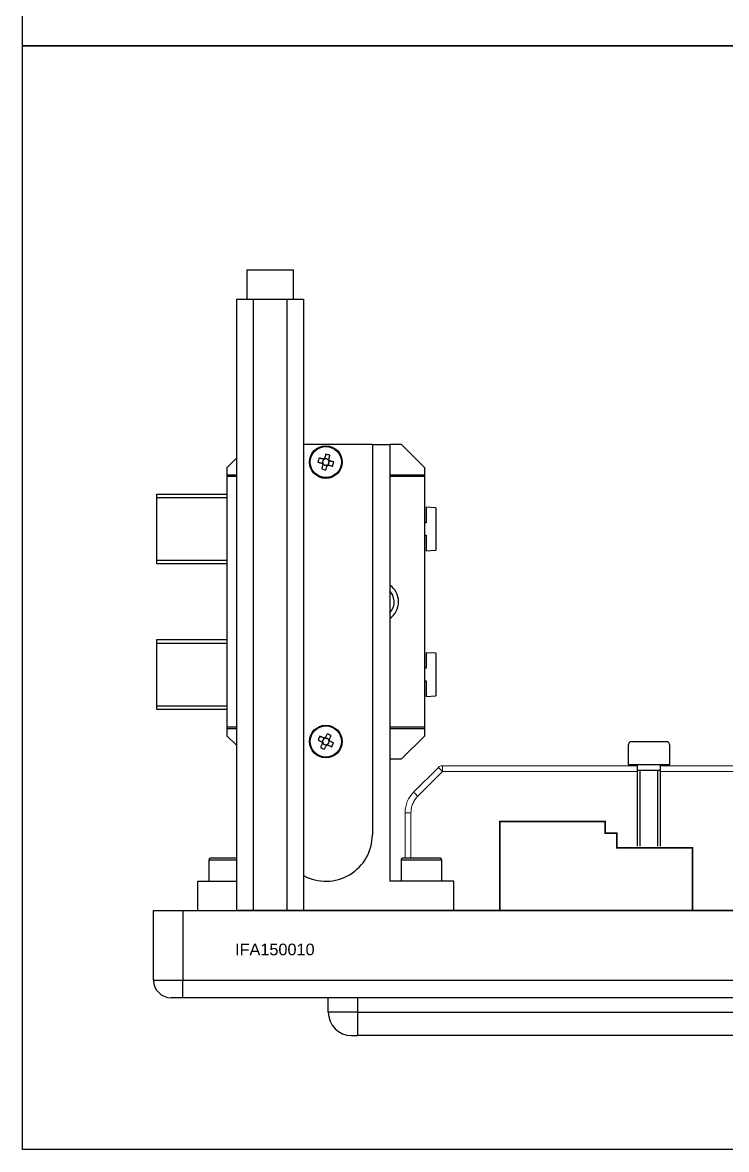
# Model space of a CAD drawing. Extents: x -2364 to 9601, y -871 to 1549.
# Drawn here: x 7096.4 to 7217.4, y -467.6 to -274.1 of the extents above; entities that cross this region are included whole.
import ezdxf

# ---------------------------------------------------------------- set-up
doc = ezdxf.new("R2010")
doc.units = 0
doc.layers.get('0').update_dxf_attribs({"linetype": 'CONTINUOUS'})
doc.layers.add('IPC', color=150, linetype='CONTINUOUS')

msp = doc.modelspace()

# ---------------------------------------------------------------- linework, layer by layer
at = {"color": 7, "linetype": 'Continuous'}
for p, q in [((7134.95572, -316.53932), (7134.95572, -321.53932)), ((7134.95572, -316.53932), (7136.95572, -316.53932)), ((7136.95572, -316.53932), (7142.95572, -316.53932)), ((7142.95572, -321.53932), (7142.95572, -316.53932)), ((7133.18221, -321.53932), (7133.18221, -426.53932)), ((7133.18221, -321.53932), (7136.06897, -321.53932)), ((7136.06897, -321.53932), (7141.84247, -321.53932)), ((7136.06897, -321.53932), (7136.06897, -426.53932)), ((7141.84247, -321.53932), (7141.84247, -426.53932)), ((7141.84247, -321.53932), (7144.72922, -321.53932)), ((7144.72922, -321.53932), (7144.72922, -426.53932)), ((7156.53571, -346.53932), (7144.72922, -346.53932)), ((7156.53571, -346.53932), (7156.53571, -413.53932)), ((7156.53571, -346.53932), (7159.53572, -346.53932)), ((7159.53572, -346.53932), (7159.53572, -421.53932)), ((7161.53571, -346.53932), (7159.53572, -346.53932)), ((7165.53572, -350.53932), (7161.53571, -346.53932)), ((7133.18221, -348.89283), (7131.53572, -350.53932)), ((7147.98049, -349.56883), (7147.92897, -349.7561)), ((7148.03901, -349.94971), (7148.22627, -350.00125)), ((7148.12532, -349.04262), (7148.07379, -349.22988)), ((7148.50621, -348.9841), (7148.31894, -348.93257)), ((7148.56523, -350.09454), (7148.75249, -350.14607)), ((7149.03241, -349.12892), (7148.84516, -349.07739)), ((7148.94612, -350.03602), (7148.99765, -349.84877)), ((7149.09093, -349.50981), (7149.14247, -349.32255)), ((7131.53572, -350.53932), (7131.53572, -351.78932)), ((7133.18221, -351.78932), (7131.53572, -351.78932)), ((7131.53572, -351.78932), (7131.53572, -352.03932)), ((7131.53572, -352.03932), (7131.53572, -395.03932)), ((7133.18221, -352.03932), (7131.53572, -352.03932)), ((7165.53572, -351.78932), (7159.53572, -351.78932)), ((7165.53572, -352.03932), (7159.53572, -352.03932)), ((7165.53572, -351.78932), (7165.53572, -350.53932)), ((7165.53572, -352.03932), (7165.53572, -351.78932)), ((7165.53572, -395.03932), (7165.53572, -352.03932)), ((7119.53571, -355.03932), (7131.53572, -355.03932)), ((7119.53571, -355.67932), (7119.53571, -355.03932)), ((7119.53571, -355.03932), (7121.45571, -355.03932)), ((7119.53571, -355.67932), (7119.53571, -355.03932)), ((7119.53571, -366.39932), (7119.53571, -355.67932)), ((7119.53571, -366.39932), (7119.53571, -355.67932)), ((7131.53572, -355.67932), (7119.53571, -355.67932)), ((7121.45571, -355.67932), (7119.53571, -355.67932)), ((7167.43572, -357.38075), (7165.77471, -357.2937)), ((7165.77471, -357.2937), (7165.77471, -359.95982)), ((7167.43572, -357.38075), (7167.43572, -364.69789)), ((7165.77471, -359.95982), (7165.53572, -359.95982)), ((7165.53572, -362.11882), (7165.77471, -362.11882)), ((7165.77471, -362.11882), (7165.77471, -364.78494)), ((7165.77471, -364.78494), (7167.43572, -364.69789)), ((7119.53571, -366.39932), (7131.53572, -366.39932)), ((7119.53571, -367.03932), (7119.53571, -366.39932)), ((7119.53571, -367.03932), (7119.53571, -366.39932)), ((7119.53571, -366.39932), (7121.45571, -366.39932)), ((7131.53572, -367.03932), (7119.53571, -367.03932)), ((7121.45571, -367.03932), (7119.53571, -367.03932)), ((7119.53571, -380.03932), (7131.53572, -380.03932)), ((7119.53571, -380.67932), (7119.53571, -380.03932)), ((7119.53571, -380.03932), (7121.45571, -380.03932)), ((7119.53571, -380.67932), (7119.53571, -380.03932)), ((7131.53572, -380.67932), (7119.53571, -380.67932)), ((7119.53571, -391.39932), (7119.53571, -380.67932)), ((7119.53571, -391.39932), (7119.53571, -380.67932)), ((7121.45571, -380.67932), (7119.53571, -380.67932)), ((7167.43572, -382.38075), (7165.77471, -382.2937)), ((7165.77471, -382.2937), (7165.77471, -384.95982)), ((7167.43572, -382.38075), (7167.43572, -389.69789)), ((7165.77471, -384.95982), (7165.53572, -384.95982)), ((7165.53572, -387.11882), (7165.77471, -387.11882)), ((7165.77471, -387.11882), (7165.77471, -389.78494)), ((7165.77471, -389.78494), (7167.43572, -389.69789)), ((7119.53571, -391.39932), (7131.53572, -391.39932)), ((7119.53571, -392.03932), (7119.53571, -391.39932)), ((7119.53571, -392.03932), (7119.53571, -391.39932)), ((7119.53571, -391.39932), (7121.45571, -391.39932)), ((7131.53572, -392.03932), (7119.53571, -392.03932)), ((7121.45571, -392.03932), (7119.53571, -392.03932)), ((7131.53572, -395.03932), (7133.18221, -395.03932)), ((7131.53572, -395.03932), (7131.53572, -395.28932)), ((7131.53572, -395.28932), (7133.18221, -395.28932)), ((7131.53572, -395.28932), (7131.53572, -396.53932)), ((7131.53572, -396.53932), (7133.18221, -398.18582)), ((7159.53572, -395.03932), (7165.53572, -395.03932)), ((7159.53572, -395.28932), (7165.53572, -395.28932)), ((7161.53571, -400.53932), (7165.53572, -396.53932)), ((7165.53572, -395.28932), (7165.53572, -395.03932)), ((7165.53572, -396.53932), (7165.53572, -395.28932)), ((7147.98517, -397.46161), (7147.89861, -397.63548)), ((7147.96942, -397.84664), (7148.14329, -397.93319)), ((7148.22839, -396.97302), (7148.14184, -397.14689)), ((7148.61342, -396.98878), (7148.43955, -396.90222)), ((7148.458, -398.08986), (7148.63187, -398.17642)), ((7148.84303, -398.10562), (7148.92959, -397.93175)), ((7149.10201, -397.232), (7148.92815, -397.14545)), ((7149.08626, -397.61703), (7149.17281, -397.44316)), ((7159.53572, -400.53932), (7161.53571, -400.53932)), ((7128.45571, -417.93932), (7128.45571, -421.53932)), ((7133.18221, -417.93932), (7128.45571, -417.93932)), ((7128.85572, -417.53932), (7133.18221, -417.53932)), ((7168.45572, -417.93932), (7161.45572, -417.93932)), ((7161.45572, -417.93932), (7161.45572, -421.53932)), ((7161.85571, -417.53932), (7168.05571, -417.53932)), ((7168.45572, -421.53932), (7168.45572, -417.93932)), ((7126.53571, -426.53932), (7126.53571, -421.53932)), ((7126.53571, -421.53932), (7133.18221, -421.53932)), ((7170.53571, -421.53932), (7159.53572, -421.53932)), ((7170.53571, -426.53932), (7170.53571, -421.53932)), ((7118.95571, -426.53932), (7123.95571, -426.53932)), ((7118.95571, -438.53932), (7118.95571, -426.53932)), ((7123.95571, -426.53932), (7468.95571, -426.53932)), ((7123.95571, -426.53932), (7123.95571, -438.53932)), ((7126.53571, -426.53932), (7126.53571, -426.48932)), ((7133.18221, -426.48932), (7133.18221, -426.53932)), ((7133.45572, -426.48932), (7483.95571, -426.48932)), ((7133.45572, -426.53932), (7133.45572, -426.48932)), ((7118.95571, -438.53932), (7123.95571, -438.53932)), ((7123.95571, -438.53932), (7583.95572, -438.53932)), ((7123.95571, -441.53932), (7123.95571, -438.53932)), ((7123.95571, -441.53932), (7121.95572, -441.53932)), ((7583.95572, -441.53932), (7123.95571, -441.53932)), ((7148.95571, -444.03932), (7148.95571, -441.53932)), ((7153.95571, -441.53932), (7153.95571, -444.03932)), ((7153.95571, -444.03932), (7148.95571, -444.03932)), ((7153.95571, -444.03932), (7553.95572, -444.03932)), ((7153.95571, -444.03932), (7153.95571, -448.03932)), ((7152.95571, -448.03932), (7153.95571, -448.03932)), ((7553.95572, -448.03932), (7153.95571, -448.03932))]:
    msp.add_line(p, q, dxfattribs=at)
for points in [[(7096.43881, -88.46375), (7613.767, -88.46375), (7613.767, -278.03387), (7096.43881, -278.03387)], [(7096.43881, -278.03387), (7613.767, -278.03387), (7613.767, -467.604), (7096.43881, -467.604)]]:
    msp.add_lwpolyline(points, close=True)
for points in [[(7148.52561, -348.18164), (7148.50135, -348.26976), (7148.47699, -348.35831), (7148.4525, -348.44725), (7148.42793, -348.53654), (7148.40327, -348.62616), (7148.37853, -348.71606), (7148.35371, -348.80623), (7148.32884, -348.89663)], [(7149.04231, -349.09298), (7149.06719, -349.00259), (7149.092, -348.91241), (7149.11675, -348.82251), (7149.14141, -348.73289), (7149.16598, -348.6436), (7149.19045, -348.55467), (7149.21483, -348.46612), (7149.23908, -348.37799)], [(7147.17804, -349.54943), (7147.26616, -349.57368), (7147.3547, -349.59805), (7147.44363, -349.62253), (7147.53294, -349.6471), (7147.62255, -349.67176), (7147.71245, -349.69651), (7147.80262, -349.72132), (7147.89302, -349.7462)], [(7148.08938, -349.03273), (7147.99899, -349.00785), (7147.9088, -348.98303), (7147.81891, -348.95829), (7147.72929, -348.93363), (7147.63999, -348.90905), (7147.55106, -348.88458), (7147.46251, -348.86021), (7147.37439, -348.83596)], [(7148.02912, -349.98566), (7148.00425, -350.07605), (7147.97944, -350.16623), (7147.95468, -350.25613), (7147.93002, -350.34575), (7147.90545, -350.43505), (7147.88097, -350.52398), (7147.85661, -350.61253), (7147.83235, -350.70065)], [(7147.89302, -349.7462), (7147.89647, -349.74715), (7147.89991, -349.7481), (7147.90336, -349.74905), (7147.90682, -349.75), (7147.91027, -349.75095), (7147.91374, -349.7519), (7147.91721, -349.75286), (7147.92069, -349.75382), (7147.92418, -349.75478), (7147.92767, -349.75574), (7147.93118, -349.7567), (7147.93469, -349.75767), (7147.93821, -349.75864), (7147.94174, -349.75961), (7147.94528, -349.76058), (7147.94882, -349.76156), (7147.95238, -349.76254), (7147.95595, -349.76352), (7147.95953, -349.7645), (7147.96311, -349.76549), (7147.96671, -349.76648), (7147.97032, -349.76748), (7147.97394, -349.76847), (7147.97758, -349.76947), (7147.98122, -349.77048), (7147.98488, -349.77148), (7147.98855, -349.77249), (7147.99223, -349.7735), (7147.99593, -349.77452), (7147.99964, -349.77554), (7148.00336, -349.77657), (7148.00709, -349.7776), (7148.01084, -349.77863), (7148.01461, -349.77966), (7148.01839, -349.7807), (7148.02218, -349.78175), (7148.02597, -349.78279), (7148.02978, -349.78384), (7148.03359, -349.78489), (7148.0374, -349.78594)], [(7148.07378, -349.22988), (7148.02695, -349.30657), (7147.99516, -349.39056), (7147.9795, -349.47898), (7147.9805, -349.56884)], [(7148.06886, -349.84128), (7148.06781, -349.84509), (7148.06676, -349.8489), (7148.06571, -349.85271), (7148.06466, -349.85651), (7148.06362, -349.8603), (7148.06258, -349.86408), (7148.06154, -349.86784), (7148.06051, -349.87159), (7148.05948, -349.87533), (7148.05846, -349.87905), (7148.05744, -349.88276), (7148.05642, -349.88646), (7148.05541, -349.89014), (7148.0544, -349.89381), (7148.05339, -349.89747), (7148.05239, -349.90111), (7148.05139, -349.90474), (7148.05039, -349.90837), (7148.0494, -349.91197), (7148.04841, -349.91557), (7148.04742, -349.91916), (7148.04644, -349.92274), (7148.04546, -349.9263), (7148.04448, -349.92986), (7148.04351, -349.93341), (7148.04253, -349.93695), (7148.04156, -349.94047), (7148.04059, -349.94399), (7148.03963, -349.9475), (7148.03866, -349.95101), (7148.0377, -349.9545), (7148.03674, -349.95799), (7148.03578, -349.96147), (7148.03483, -349.96494), (7148.03387, -349.9684), (7148.03292, -349.97186), (7148.03197, -349.97532), (7148.03102, -349.97877), (7148.03007, -349.98221), (7148.02912, -349.98566)], [(7148.23375, -349.07246), (7148.22994, -349.07141), (7148.22613, -349.07036), (7148.22233, -349.06932), (7148.21853, -349.06827), (7148.21474, -349.06723), (7148.21096, -349.06619), (7148.2072, -349.06515), (7148.20345, -349.06412), (7148.19971, -349.06309), (7148.19599, -349.06207), (7148.19228, -349.06105), (7148.18858, -349.06003), (7148.1849, -349.05902), (7148.18123, -349.05801), (7148.17757, -349.057), (7148.17393, -349.056), (7148.1703, -349.055), (7148.16668, -349.054), (7148.16307, -349.05301), (7148.15947, -349.05202), (7148.15588, -349.05103), (7148.1523, -349.05004), (7148.14873, -349.04906), (7148.14518, -349.04808), (7148.14163, -349.04711), (7148.13809, -349.04613), (7148.13456, -349.04516), (7148.13104, -349.04419), (7148.12753, -349.04323), (7148.12403, -349.04226), (7148.12053, -349.0413), (7148.11704, -349.04034), (7148.11357, -349.03938), (7148.11009, -349.03843), (7148.10663, -349.03747), (7148.10317, -349.03652), (7148.09972, -349.03557), (7148.09627, -349.03462), (7148.09282, -349.03367), (7148.08938, -349.03273)], [(7148.22627, -350.00125), (7148.30296, -350.04809), (7148.38695, -350.07988), (7148.47537, -350.09554), (7148.56523, -350.09454)], [(7148.32884, -348.89663), (7148.32789, -348.90007), (7148.32694, -348.90352), (7148.32599, -348.90697), (7148.32504, -348.91043), (7148.32408, -348.91389), (7148.32313, -348.91735), (7148.32217, -348.92083), (7148.32121, -348.92431), (7148.32025, -348.92779), (7148.31929, -348.93129), (7148.31833, -348.93479), (7148.31736, -348.9383), (7148.31639, -348.94182), (7148.31542, -348.94535), (7148.31445, -348.94889), (7148.31347, -348.95244), (7148.31249, -348.95599), (7148.31151, -348.95956), (7148.31053, -348.96314), (7148.30954, -348.96673), (7148.30855, -348.97032), (7148.30756, -348.97393), (7148.30656, -348.97755), (7148.30557, -348.98119), (7148.30456, -348.98483), (7148.30356, -348.98849), (7148.30255, -348.99216), (7148.30154, -348.99584), (7148.30052, -348.99953), (7148.2995, -349.00324), (7148.29847, -349.00696), (7148.29745, -349.0107), (7148.29641, -349.01445), (7148.29538, -349.01821), (7148.29434, -349.02199), (7148.29329, -349.02578), (7148.29225, -349.02958), (7148.2912, -349.03338), (7148.29015, -349.03719), (7148.2891, -349.041)], [(7148.84516, -349.07739), (7148.76847, -349.03055), (7148.68448, -348.99877), (7148.59606, -348.98311), (7148.5062, -348.9841)], [(7148.54583, -350.897), (7148.57007, -350.80888), (7148.59445, -350.72033), (7148.61892, -350.6314), (7148.64349, -350.5421), (7148.66815, -350.45249), (7148.6929, -350.36258), (7148.71771, -350.27241), (7148.7426, -350.18202)], [(7148.7426, -350.18202), (7148.74354, -350.17857), (7148.74449, -350.17512), (7148.74544, -350.17167), (7148.74639, -350.16822), (7148.74734, -350.16476), (7148.74829, -350.16129), (7148.74925, -350.15782), (7148.7502, -350.15434), (7148.75116, -350.15085), (7148.75212, -350.14735), (7148.75309, -350.14385), (7148.75405, -350.14034), (7148.75502, -350.13682), (7148.756, -350.13329), (7148.75697, -350.12975), (7148.75795, -350.12621), (7148.75893, -350.12265), (7148.75991, -350.11908), (7148.76089, -350.1155), (7148.76188, -350.11192), (7148.76287, -350.10832), (7148.76387, -350.10471), (7148.76487, -350.10109), (7148.76587, -350.09746), (7148.76687, -350.09381), (7148.76788, -350.09016), (7148.76889, -350.08649), (7148.7699, -350.08281), (7148.77092, -350.07911), (7148.77194, -350.0754), (7148.77296, -350.07168), (7148.77399, -350.06795), (7148.77502, -350.0642), (7148.77606, -350.06043), (7148.7771, -350.05665), (7148.77814, -350.05286), (7148.77918, -350.04907), (7148.78023, -350.04526), (7148.78128, -350.04145), (7148.78232, -350.03764)], [(7148.83767, -350.00618), (7148.84148, -350.00723), (7148.84529, -350.00828), (7148.8491, -350.00933), (7148.8529, -350.01037), (7148.85669, -350.01142), (7148.86047, -350.01245), (7148.86424, -350.01349), (7148.86799, -350.01452), (7148.87173, -350.01555), (7148.87545, -350.01657), (7148.87916, -350.01759), (7148.88285, -350.01861), (7148.88653, -350.01962), (7148.8902, -350.02063), (7148.89386, -350.02164), (7148.8975, -350.02264), (7148.90113, -350.02364), (7148.90475, -350.02464), (7148.90836, -350.02563), (7148.91196, -350.02662), (7148.91555, -350.0276), (7148.91912, -350.02859), (7148.92269, -350.02957), (7148.92624, -350.03055), (7148.92979, -350.03152), (7148.93333, -350.0325), (7148.93685, -350.03347), (7148.94037, -350.03444), (7148.94389, -350.0354), (7148.94739, -350.03637), (7148.95088, -350.03733), (7148.95437, -350.03829), (7148.95785, -350.03925), (7148.96133, -350.04021), (7148.96479, -350.04116), (7148.96825, -350.04211), (7148.97171, -350.04307), (7148.97516, -350.04402), (7148.97861, -350.04497), (7148.98206, -350.04592)], [(7148.98206, -350.04592), (7149.07245, -350.07079), (7149.16262, -350.0956), (7149.25253, -350.12035), (7149.34215, -350.14502), (7149.43143, -350.16959), (7149.52036, -350.19406), (7149.60892, -350.21843), (7149.69705, -350.24269)], [(7148.99765, -349.84876), (7149.04448, -349.77207), (7149.07627, -349.68809), (7149.09193, -349.59966), (7149.09093, -349.50981)], [(7149.00258, -349.23736), (7149.00363, -349.23355), (7149.00467, -349.22974), (7149.00572, -349.22593), (7149.00676, -349.22213), (7149.00781, -349.21834), (7149.00884, -349.21456), (7149.00988, -349.2108), (7149.01091, -349.20705), (7149.01194, -349.20331), (7149.01296, -349.19959), (7149.01398, -349.19588), (7149.015, -349.19219), (7149.01602, -349.1885), (7149.01703, -349.18484), (7149.01803, -349.18118), (7149.01904, -349.17753), (7149.02004, -349.1739), (7149.02103, -349.17028), (7149.02203, -349.16667), (7149.02302, -349.16307), (7149.02401, -349.15949), (7149.02499, -349.15591), (7149.02598, -349.15234), (7149.02696, -349.14879), (7149.02793, -349.14524), (7149.02891, -349.1417), (7149.02988, -349.13817), (7149.03085, -349.13466), (7149.03182, -349.13114), (7149.03278, -349.12764), (7149.03374, -349.12415), (7149.0347, -349.12066), (7149.03566, -349.11718), (7149.03661, -349.1137), (7149.03757, -349.11024), (7149.03852, -349.10678), (7149.03946, -349.10332), (7149.04041, -349.09987), (7149.04136, -349.09643), (7149.04231, -349.09298)], [(7149.17841, -349.33244), (7149.17496, -349.33149), (7149.17152, -349.33054), (7149.16806, -349.3296), (7149.16461, -349.32865), (7149.16115, -349.32769), (7149.15768, -349.32674), (7149.1542, -349.32578), (7149.15072, -349.32483), (7149.14723, -349.32387), (7149.14374, -349.3229), (7149.14024, -349.32194), (7149.13672, -349.32097), (7149.1332, -349.32001), (7149.12968, -349.31903), (7149.12614, -349.31806), (7149.12259, -349.31708), (7149.11903, -349.31611), (7149.11547, -349.31512), (7149.11189, -349.31414), (7149.10831, -349.31315), (7149.10471, -349.31216), (7149.1011, -349.31117), (7149.09748, -349.31017), (7149.09385, -349.30917), (7149.0902, -349.30817), (7149.08655, -349.30716), (7149.08288, -349.30615), (7149.0792, -349.30514), (7149.07551, -349.30412), (7149.0718, -349.3031), (7149.06808, -349.30208), (7149.06434, -349.30105), (7149.06059, -349.30002), (7149.05683, -349.29898), (7149.05305, -349.29794), (7149.04926, -349.2969), (7149.04546, -349.29585), (7149.04166, -349.2948), (7149.03785, -349.29376), (7149.03404, -349.29271)], [(7149.8934, -349.52921), (7149.80527, -349.50496), (7149.71673, -349.48059), (7149.62779, -349.45611), (7149.5385, -349.43154), (7149.44888, -349.40688), (7149.35897, -349.38214), (7149.2688, -349.35732), (7149.17841, -349.33244)], [(7160.28115, -373.38082), (7160.0385, -372.39976), (7159.53572, -371.65186)], [(7148.19503, -396.95641), (7148.11109, -396.91463), (7148.02737, -396.87295), (7147.9439, -396.83139), (7147.86069, -396.78997), (7147.77778, -396.7487), (7147.6952, -396.70759), (7147.61299, -396.66667), (7147.53116, -396.62593)], [(7148.78665, -396.20499), (7148.74592, -396.28682), (7148.70499, -396.36903), (7148.66388, -396.45161), (7148.62261, -396.53451), (7148.58119, -396.61772), (7148.53963, -396.7012), (7148.49795, -396.78492), (7148.45617, -396.86885)], [(7149.11863, -397.19863), (7149.16041, -397.1147), (7149.20209, -397.03098), (7149.24363, -396.9475), (7149.28506, -396.86429), (7149.32634, -396.78138), (7149.36745, -396.69881), (7149.40837, -396.61659), (7149.44911, -396.53477)], [(7147.20139, -397.28839), (7147.28321, -397.32912), (7147.36542, -397.37005), (7147.448, -397.41116), (7147.53091, -397.45243), (7147.61412, -397.49385), (7147.69759, -397.53541), (7147.78131, -397.57708), (7147.86525, -397.61887)], [(7147.95281, -397.88001), (7147.91102, -397.96394), (7147.86935, -398.04767), (7147.82779, -398.13115), (7147.78636, -398.21435), (7147.7451, -398.29726), (7147.70399, -398.37983), (7147.66305, -398.46205), (7147.62233, -398.54387)], [(7147.86525, -397.61887), (7147.86845, -397.62046), (7147.87165, -397.62205), (7147.87485, -397.62365), (7147.87806, -397.62524), (7147.88127, -397.62684), (7147.88449, -397.62845), (7147.88771, -397.63005), (7147.89094, -397.63166), (7147.89418, -397.63327), (7147.89743, -397.63489), (7147.90068, -397.63651), (7147.90394, -397.63813), (7147.90721, -397.63976), (7147.91048, -397.64139), (7147.91377, -397.64302), (7147.91706, -397.64466), (7147.92037, -397.64631), (7147.92368, -397.64795), (7147.927, -397.64961), (7147.93033, -397.65127), (7147.93367, -397.65293), (7147.93702, -397.6546), (7147.94038, -397.65627), (7147.94376, -397.65795), (7147.94714, -397.65963), (7147.95053, -397.66132), (7147.95394, -397.66302), (7147.95736, -397.66472), (7147.96079, -397.66643), (7147.96423, -397.66814), (7147.96769, -397.66986), (7147.97116, -397.67159), (7147.97464, -397.67332), (7147.97814, -397.67506), (7147.98164, -397.67681), (7147.98516, -397.67856), (7147.98869, -397.68032), (7147.99222, -397.68208), (7147.99576, -397.68384), (7147.9993, -397.6856)], [(7148.01953, -397.74596), (7148.01777, -397.7495), (7148.01601, -397.75303), (7148.01426, -397.75657), (7148.0125, -397.76009), (7148.01075, -397.76361), (7148.00901, -397.76712), (7148.00727, -397.77062), (7148.00554, -397.7741), (7148.00381, -397.77757), (7148.00209, -397.78102), (7148.00038, -397.78447), (7147.99867, -397.7879), (7147.99697, -397.79132), (7147.99527, -397.79472), (7147.99358, -397.79812), (7147.9919, -397.8015), (7147.99022, -397.80488), (7147.98855, -397.80824), (7147.98688, -397.81159), (7147.98522, -397.81493), (7147.98356, -397.81826), (7147.9819, -397.82158), (7147.98026, -397.82489), (7147.97861, -397.8282), (7147.97697, -397.83149), (7147.97534, -397.83477), (7147.9737, -397.83805), (7147.97208, -397.84132), (7147.97045, -397.84458), (7147.96883, -397.84783), (7147.96722, -397.85108), (7147.9656, -397.85431), (7147.96399, -397.85755), (7147.96239, -397.86077), (7147.96079, -397.86399), (7147.95919, -397.8672), (7147.95759, -397.87041), (7147.95599, -397.87361), (7147.9544, -397.87681), (7147.95281, -397.88001)], [(7148.14184, -397.14689), (7148.08115, -397.21316), (7148.03381, -397.28947), (7148.00145, -397.37324), (7147.98517, -397.46161)], [(7148.14329, -397.93319), (7148.20955, -397.99389), (7148.28586, -398.04122), (7148.36963, -398.07358), (7148.458, -398.08986)], [(7148.32908, -397.02315), (7148.32554, -397.02138), (7148.322, -397.01962), (7148.31847, -397.01786), (7148.31494, -397.01611), (7148.31142, -397.01436), (7148.30791, -397.01261), (7148.30442, -397.01087), (7148.30094, -397.00914), (7148.29747, -397.00741), (7148.29401, -397.00569), (7148.29057, -397.00397), (7148.28714, -397.00227), (7148.28372, -397.00056), (7148.28031, -396.99887), (7148.27692, -396.99718), (7148.27353, -396.99549), (7148.27016, -396.99382), (7148.2668, -396.99214), (7148.26345, -396.99047), (7148.26011, -396.98881), (7148.25678, -396.98715), (7148.25345, -396.9855), (7148.25014, -396.98385), (7148.24684, -396.98221), (7148.24355, -396.98057), (7148.24026, -396.97893), (7148.23699, -396.9773), (7148.23372, -396.97567), (7148.23046, -396.97405), (7148.2272, -396.97243), (7148.22396, -396.97082), (7148.22072, -396.9692), (7148.21749, -396.9676), (7148.21427, -396.96599), (7148.21105, -396.96439), (7148.20784, -396.96279), (7148.20463, -396.96119), (7148.20143, -396.9596), (7148.19822, -396.958), (7148.19503, -396.95641)], [(7148.28478, -398.87365), (7148.32551, -398.79183), (7148.36645, -398.70961), (7148.40755, -398.62704), (7148.44882, -398.54413), (7148.49025, -398.46092), (7148.53181, -398.37744), (7148.57347, -398.29372), (7148.61525, -398.20979)], [(7148.45617, -396.86885), (7148.45457, -396.87205), (7148.45298, -396.87525), (7148.45139, -396.87846), (7148.44979, -396.88167), (7148.44819, -396.88488), (7148.44659, -396.8881), (7148.44498, -396.89132), (7148.44337, -396.89455), (7148.44176, -396.89779), (7148.44014, -396.90104), (7148.43852, -396.90429), (7148.4369, -396.90755), (7148.43527, -396.91082), (7148.43364, -396.91409), (7148.432, -396.91738), (7148.43036, -396.92067), (7148.42872, -396.92397), (7148.42707, -396.92729), (7148.42542, -396.93061), (7148.42376, -396.93394), (7148.4221, -396.93728), (7148.42043, -396.94063), (7148.41875, -396.94399), (7148.41707, -396.94737), (7148.41539, -396.95075), (7148.4137, -396.95414), (7148.412, -396.95755), (7148.4103, -396.96097), (7148.4086, -396.9644), (7148.40688, -396.96784), (7148.40516, -396.9713), (7148.40344, -396.97477), (7148.40171, -396.97825), (7148.39997, -396.98174), (7148.39822, -396.98525), (7148.39647, -396.98877), (7148.39472, -396.9923), (7148.39296, -396.99583), (7148.3912, -396.99937), (7148.38944, -397.00291)], [(7148.92814, -397.14545), (7148.86188, -397.08475), (7148.78557, -397.03742), (7148.7018, -397.00506), (7148.61342, -396.98878)], [(7148.61525, -398.20979), (7148.61685, -398.20659), (7148.61844, -398.20339), (7148.62004, -398.20018), (7148.62163, -398.19698), (7148.62323, -398.19376), (7148.62483, -398.19055), (7148.62644, -398.18732), (7148.62805, -398.18409), (7148.62966, -398.18085), (7148.63128, -398.17761), (7148.6329, -398.17435), (7148.63452, -398.17109), (7148.63615, -398.16783), (7148.63778, -398.16455), (7148.63941, -398.16126), (7148.64105, -398.15797), (7148.6427, -398.15467), (7148.64434, -398.15136), (7148.646, -398.14804), (7148.64766, -398.1447), (7148.64932, -398.14136), (7148.65099, -398.13801), (7148.65266, -398.13465), (7148.65434, -398.13128), (7148.65602, -398.12789), (7148.65771, -398.1245), (7148.65941, -398.12109), (7148.66111, -398.11767), (7148.66282, -398.11424), (7148.66453, -398.1108), (7148.66625, -398.10735), (7148.66798, -398.10388), (7148.66971, -398.10039), (7148.67146, -398.0969), (7148.6732, -398.09339), (7148.67495, -398.08987), (7148.67671, -398.08635), (7148.67847, -398.08281), (7148.68023, -398.07927), (7148.682, -398.07573)], [(7148.74234, -398.0555), (7148.74588, -398.05726), (7148.74942, -398.05902), (7148.75296, -398.06078), (7148.75648, -398.06254), (7148.76, -398.06429), (7148.76351, -398.06603), (7148.767, -398.06777), (7148.77049, -398.06951), (7148.77395, -398.07123), (7148.77741, -398.07295), (7148.78085, -398.07467), (7148.78429, -398.07637), (7148.7877, -398.07808), (7148.79111, -398.07977), (7148.79451, -398.08146), (7148.79789, -398.08315), (7148.80127, -398.08483), (7148.80463, -398.0865), (7148.80798, -398.08817), (7148.81132, -398.08983), (7148.81465, -398.09149), (7148.81797, -398.09314), (7148.82129, -398.09479), (7148.82459, -398.09643), (7148.82788, -398.09807), (7148.83117, -398.09971), (7148.83445, -398.10134), (7148.83772, -398.10297), (7148.84098, -398.10459), (7148.84423, -398.10621), (7148.84748, -398.10783), (7148.85071, -398.10944), (7148.85395, -398.11105), (7148.85717, -398.11265), (7148.86039, -398.11425), (7148.8636, -398.11585), (7148.86681, -398.11745), (7148.87001, -398.11904), (7148.87321, -398.12064), (7148.87641, -398.12223)], [(7148.87641, -398.12223), (7148.96033, -398.16401), (7149.04406, -398.20569), (7149.12754, -398.24725), (7149.21075, -398.28867), (7149.29366, -398.32994), (7149.37623, -398.37105), (7149.45845, -398.41197), (7149.54027, -398.45271)], [(7148.92959, -397.93175), (7148.99028, -397.86549), (7149.03762, -397.78917), (7149.06997, -397.7054), (7149.08626, -397.61703)], [(7149.05189, -397.33269), (7149.05365, -397.32915), (7149.05541, -397.32561), (7149.05717, -397.32207), (7149.05893, -397.31855), (7149.06068, -397.31503), (7149.06243, -397.31152), (7149.06417, -397.30802), (7149.0659, -397.30454), (7149.06763, -397.30107), (7149.06935, -397.29762), (7149.07106, -397.29418), (7149.07277, -397.29074), (7149.07447, -397.28733), (7149.07617, -397.28392), (7149.07786, -397.28052), (7149.07954, -397.27714), (7149.08122, -397.27377), (7149.0829, -397.27041), (7149.08456, -397.26706), (7149.08623, -397.26371), (7149.08789, -397.26038), (7149.08954, -397.25706), (7149.09119, -397.25375), (7149.09283, -397.25045), (7149.09447, -397.24716), (7149.09611, -397.24387), (7149.09774, -397.24059), (7149.09936, -397.23733), (7149.10099, -397.23407), (7149.10261, -397.23081), (7149.10422, -397.22757), (7149.10583, -397.22433), (7149.10744, -397.2211), (7149.10905, -397.21787), (7149.11065, -397.21466), (7149.11225, -397.21144), (7149.11385, -397.20824), (7149.11544, -397.20503), (7149.11704, -397.20183), (7149.11863, -397.19863)], [(7149.20619, -397.45978), (7149.20299, -397.45818), (7149.19978, -397.45659), (7149.19658, -397.45499), (7149.19337, -397.4534), (7149.19015, -397.4518), (7149.18693, -397.4502), (7149.1837, -397.44859), (7149.18047, -397.44698), (7149.17723, -397.44537), (7149.17398, -397.44375), (7149.17073, -397.44214), (7149.16747, -397.44051), (7149.1642, -397.43889), (7149.16092, -397.43725), (7149.15764, -397.43562), (7149.15435, -397.43398), (7149.15104, -397.43234), (7149.14773, -397.43069), (7149.14441, -397.42903), (7149.14108, -397.42738), (7149.13774, -397.42571), (7149.13439, -397.42404), (7149.13103, -397.42237), (7149.12766, -397.42069), (7149.12428, -397.41901), (7149.12088, -397.41732), (7149.11748, -397.41562), (7149.11406, -397.41392), (7149.11063, -397.41221), (7149.10719, -397.4105), (7149.10373, -397.40878), (7149.10026, -397.40705), (7149.09678, -397.40532), (7149.09329, -397.40358), (7149.08978, -397.40183), (7149.08626, -397.40008), (7149.08273, -397.39832), (7149.0792, -397.39657), (7149.07566, -397.3948), (7149.07212, -397.39304)], [(7149.87005, -397.79025), (7149.78821, -397.74952), (7149.706, -397.70859), (7149.62344, -397.66749), (7149.54053, -397.62621), (7149.45732, -397.58479), (7149.37384, -397.54324), (7149.29011, -397.50156), (7149.20619, -397.45978)]]:
    msp.add_lwpolyline(points, dxfattribs=at)
for centre, radius in [((7148.53571, -349.53932), 2.8), ((7148.53571, -349.53932), 2.67442), ((7148.53571, -397.53932), 2.8), ((7148.53571, -397.53932), 2.67442)]:
    msp.add_circle(centre, radius, dxfattribs=at)
for centre, radius, start, end in [((7145.97108, -358.85817), 10.97788, 72.681171, 76.5440773), ((7157.84336, -352.10084), 10.96625, 162.6792561, 166.5462984), ((7148.53571, -349.53932), 0.67517, 197.8432064, 221.3819506), ((7148.53571, -349.53932), 0.556, 146.182291, 183.042866), ((7148.53571, -349.53932), 0.556, 183.042866, 206.3307889), ((7148.53571, -349.53932), 0.556, 206.3307889, 212.8943681), ((7148.53571, -349.53932), 0.556, 212.8943681, 236.182291), ((7148.53571, -349.53932), 0.556, 122.8943681, 146.182291), ((7148.53571, -349.53932), 0.67517, 107.8432064, 131.3819506), ((7148.53571, -349.53932), 0.556, 236.182291, 273.042866), ((7148.53571, -349.53932), 0.556, 116.3307889, 122.8943681), ((7148.53571, -349.53932), 0.556, 93.042866, 116.3307889), ((7148.53571, -349.53932), 0.556, 56.182291, 93.042866), ((7148.53571, -349.53932), 0.556, 273.042866, 296.3307889), ((7148.53571, -349.53932), 0.67517, 287.8432064, 311.3819506), ((7148.53571, -349.53932), 0.556, 296.3307889, 302.8943681), ((7148.53571, -349.53932), 0.556, 302.8943681, 326.182291), ((7148.53571, -349.53932), 0.556, 32.8943681, 56.182291), ((7148.53571, -349.53932), 0.556, 326.182291, 3.042866), ((7148.53571, -349.53932), 0.556, 26.3307889, 32.8943681), ((7148.53571, -349.53932), 0.556, 3.042866, 26.3307889), ((7148.53571, -349.53932), 0.67517, 17.8432064, 41.3819506), ((7139.20482, -346.97141), 10.99037, 342.6834999, 346.5420545), ((7151.10094, -340.21809), 10.98034, 252.6818715, 256.5439891), ((7157.53571, -373.53932), 3.5, 304.8499046, 55.1500954), ((7157.53571, -373.53932), 2.75, 316.6582418, 3.3042135), ((7157.18797, -401.84651), 10.97763, 151.6038549, 155.4668848), ((7144.22831, -406.1921), 10.97819, 61.6041331, 65.4669923), ((7152.84231, -388.88834), 10.97623, 241.6034392, 245.466916), ((7148.53571, -397.53932), 0.67517, 186.7660333, 210.3047775), ((7148.53571, -397.53932), 0.556, 171.9656929, 195.2536157), ((7148.53571, -397.53932), 0.556, 135.1051178, 171.9656929), ((7148.53571, -397.53932), 0.556, 195.2536157, 201.817195), ((7148.53571, -397.53932), 0.556, 201.817195, 225.1051178), ((7148.53571, -397.53932), 0.556, 111.817195, 135.1051178), ((7148.53571, -397.53932), 0.556, 225.1051178, 261.9656929), ((7148.53571, -397.53932), 0.67517, 96.7660333, 120.3047775), ((7148.53571, -397.53932), 0.556, 105.2536157, 111.817195), ((7148.53571, -397.53932), 0.556, 81.9656929, 105.2536157), ((7148.53571, -397.53932), 0.556, 261.9656929, 285.2536157), ((7148.53571, -397.53932), 0.556, 45.1051178, 81.9656929), ((7148.53571, -397.53932), 0.67517, 276.7660333, 300.3047775), ((7148.53571, -397.53932), 0.556, 285.2536157, 291.817195), ((7148.53571, -397.53932), 0.556, 291.817195, 315.1051178), ((7148.53571, -397.53932), 0.556, 21.817195, 45.1051178), ((7148.53571, -397.53932), 0.556, 315.1051178, 351.9656929), ((7148.53571, -397.53932), 0.556, 15.2536157, 21.817195), ((7148.53571, -397.53932), 0.556, 351.9656929, 15.2536157), ((7148.53571, -397.53932), 0.67517, 6.7660333, 30.3047775), ((7139.87462, -393.22773), 10.9875, 331.6055906, 335.4651492), ((7148.53571, -413.53932), 8, 241.5877569, 0), ((7128.85571, -417.93932), 0.4, 90, 180), ((7161.85571, -417.93932), 0.4, 90, 180), ((7168.05571, -417.93932), 0.4, 0, 90), ((7121.95571, -438.53932), 3, 180, 270), ((7152.95571, -444.03932), 4, 180, 270)]:
    msp.add_arc(centre, radius, start, end, dxfattribs=at)
at = {"layer": 'IPC', "color": 7}
for p, q in [((7200.54649, -401.53932), (7200.54649, -398.03932)), ((7201.04649, -397.53932), (7207.04649, -397.53932)), ((7207.54649, -398.03932), (7207.54649, -401.53932)), ((7207.54649, -401.53932), (7200.54649, -401.53932)), ((7202.04649, -415.53932), (7202.04649, -401.53932)), ((7206.04649, -402.53932), (7202.04649, -402.53932)), ((7202.54649, -415.53932), (7202.54649, -402.53932)), ((7205.54649, -415.53932), (7205.54649, -402.53932)), ((7206.04649, -415.53932), (7206.04649, -401.53932))]:
    msp.add_line(p, q, dxfattribs=at)
at = {"layer": 'IPC', "color": 7, "linetype": 'Continuous', "lineweight": 15}
for p, q in [((7167.86281, -401.98221), (7163.62019, -406.22485)), ((7202.04649, -401.68932), (7168.56993, -401.68932)), ((7220.40851, -401.68932), (7206.04649, -401.68932)), ((7168.56993, -402.68932), (7164.32729, -406.93196)), ((7202.04649, -402.68932), (7168.56993, -402.68932)), ((7219.91716, -402.68932), (7206.04649, -402.68932)), ((7162.15571, -409.76039), (7163.15572, -409.76039)), ((7162.15571, -417.53932), (7162.15571, -409.76039)), ((7163.15572, -409.76039), (7163.15572, -417.53932)), ((7178.35098, -411.23459), (7196.56044, -411.23459)), ((7178.35098, -426.53932), (7178.35098, -411.23459)), ((7178.35098, -411.23459), (7178.45571, -411.33932)), ((7178.45571, -426.53932), (7178.45571, -411.33932)), ((7178.45571, -411.33932), (7196.45571, -411.33932)), ((7196.56044, -411.23459), (7196.45571, -411.33932)), ((7196.45571, -411.33932), (7196.45571, -413.33932)), ((7196.56044, -411.23459), (7196.56044, -413.23459)), ((7196.56044, -413.23459), (7196.45571, -413.33932)), ((7196.45571, -413.33932), (7198.45572, -413.33932)), ((7196.56044, -413.23459), (7198.56044, -413.23459)), ((7198.56044, -413.23459), (7198.45572, -413.33932)), ((7198.45572, -413.33932), (7198.45572, -415.83932)), ((7198.56044, -413.23459), (7198.56044, -415.73459)), ((7198.56044, -415.73459), (7198.45572, -415.83932)), ((7198.45572, -415.83932), (7211.45571, -415.83932)), ((7198.56044, -415.73459), (7211.56044, -415.73459)), ((7211.56044, -415.73459), (7211.45571, -415.83932)), ((7211.45571, -415.83932), (7211.45571, -426.53932)), ((7211.56044, -415.73459), (7211.56044, -426.53932))]:
    msp.add_line(p, q, dxfattribs=at)
at = {"layer": 'IPC', "color": 7, "linetype": 'Continuous', "lineweight": 15, "flags": 128}
msp.add_lwpolyline([(7164.32729, -406.93196), (7164.18934, -406.79401), (7164.05669, -406.66136), (7163.93444, -406.53911), (7163.82728, -406.43196), (7163.73935, -406.34402), (7163.67401, -406.27868), (7163.63376, -406.23844), (7163.62019, -406.22485)], dxfattribs=at)
at = {"layer": 'IPC', "color": 7}
for centre, start, end in [((7201.04649, -398.03932), 90, 180), ((7207.04649, -398.03932), 0, 90)]:
    msp.add_arc(centre, 0.5, start, end, dxfattribs=at)
at = {"layer": 'IPC', "color": 7, "linetype": 'Continuous', "lineweight": 15}
for centre, radius, start, end in [((7168.56993, -402.68933), 1.00001, 90.0003634, 134.9996593), ((7167.15571, -409.76039), 5, 135, 180)]:
    msp.add_arc(centre, radius, start, end, dxfattribs=at)
for points, knots in [([(7168.56993, -402.68932), (7168.47728, -402.59667), (7168.29196, -402.41135), (7168.05822, -402.17762), (7167.89472, -402.0141), (7167.87345, -401.99284), (7167.86281, -401.98221)], [0, 0, 0, 0, 0.250002172, 0.500000233, 0.749999497, 1, 1, 1, 1]), ([(7168.56992, -401.68932), (7168.56992, -401.70435), (7168.56992, -401.73442), (7168.56992, -401.96567), (7168.56992, -402.29621), (7168.56993, -402.55828), (7168.56993, -402.68932)], [0, 0, 0, 0, 0.250000772, 0.499999611, 0.750001097, 1, 1, 1, 1]), ([(7164.32729, -406.93196), (7164.15254, -407.12761), (7163.80305, -407.5189), (7163.43951, -408.22109), (7163.20006, -408.97467), (7163.1705, -409.49848), (7163.15572, -409.76039)], [0, 0, 0, 0, 0.250001676, 0.50000115, 0.75000009, 1, 1, 1, 1])]:
    msp.add_open_spline(points, degree=3, knots=knots, dxfattribs=at)

# ---------------------------------------------------------------- texts
at = {"lineweight": 9, "insert": (7139.77614, -434.28104), "char_height": 2, "width": 20, "attachment_point": 8}
msp.add_mtext('{\\fArial|b0|i0|c0|p34;IFA150010}', dxfattribs=at)

doc.saveas('drawing.dxf')
